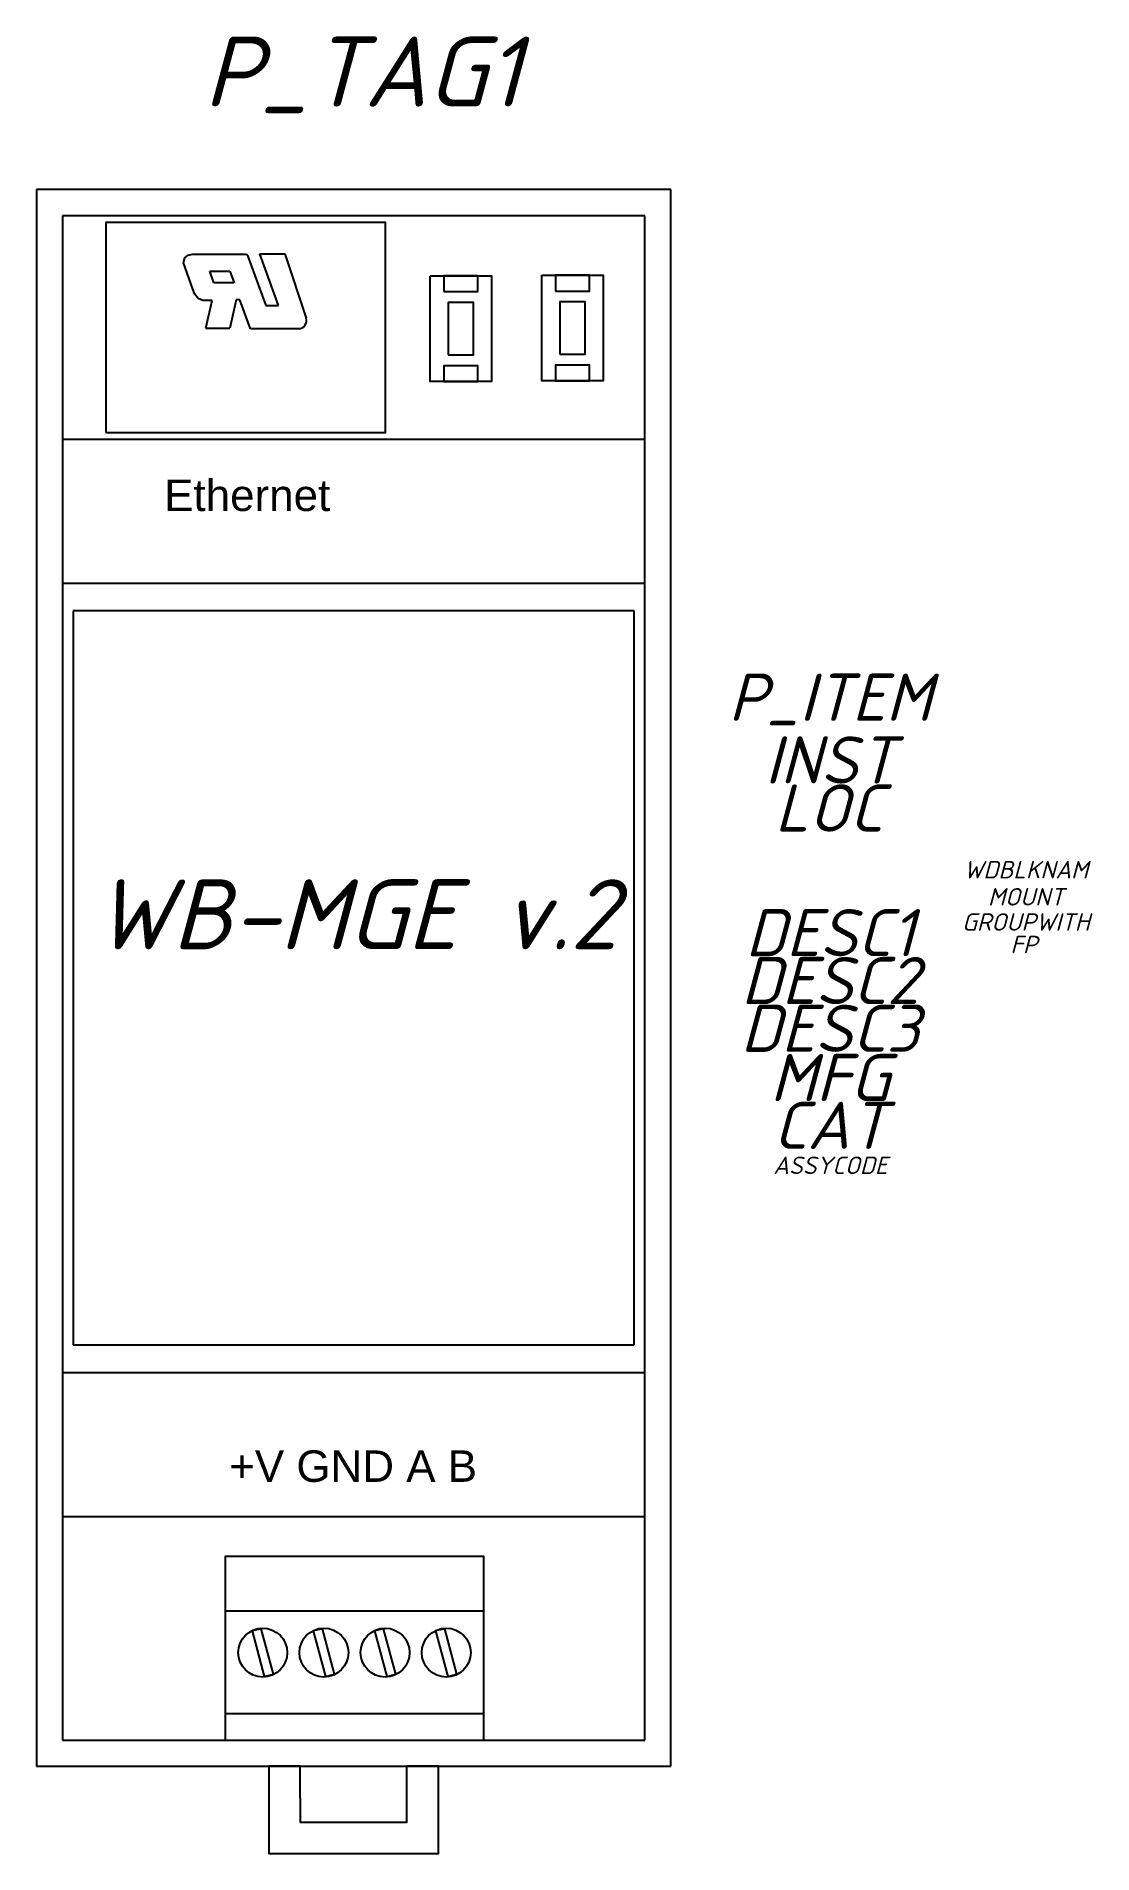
# Model space of a CAD drawing. Header units: millimetres. Extents: x 0 to 60, y -19 to 85.
import ezdxf
from ezdxf.enums import TextEntityAlignment as Align

# ---------------------------------------------------------------- set-up
doc = ezdxf.new("R2010")
doc.units = ezdxf.units.MM
doc.header["$LTSCALE"] = 6
doc.layers.add('Винты', color=8, linetype='Continuous')
doc.layers.add('Клеммники', color=125, linetype='Continuous')
doc.styles.add('WD_IEC', font='isocpeui.ttf', dxfattribs={"height": 2.5})
doc.styles.add('Подписи к клеммникам', font='arial.ttf', dxfattribs={"height": 1.8})

# ---------------------------------------------------------------- blocks, each defined once
blk = doc.blocks.new('*U0')
at = {"layer": 'Винты'}
blk.add_lwpolyline([(0.09, -1.37), (0.61, -1.24), (-0.09, 1.37), (-0.61, 1.24)], close=True, dxfattribs=at)
blk.add_circle((0, 0), 1.4, dxfattribs=at)
blk = doc.blocks.new('*U1')
at = {"layer": 'Клеммники', "color": 0, "linetype": 'ByBlock', "lineweight": -2, "transparency": 16777216}
for p in [(0, 0), (3.5, 0), (7, 0), (10.5, 0)]:
    blk.add_blockref('*U0', p, dxfattribs=at)

msp = doc.modelspace()

# ---------------------------------------------------------------- linework, layer by layer
for p, q in [((36.3, 75.91), (0, 75.91)), ((0, 75.91), (0, -14.29)), ((36.3, -14.29), (36.3, 75.91)), ((34.8, 74.41), (1.5, 74.41)), ((1.5, 74.41), (1.5, -12.79)), ((34.8, -12.79), (34.8, 74.41)), ((8.41, 71.71), (8.5, 72.01)), ((8.5, 72.01), (8.68, 72.15)), ((8.68, 72.15), (8.95, 72.22)), ((8.95, 72.22), (11.97, 72.22)), ((11.97, 72.22), (12.05, 72.19)), ((12.05, 72.19), (12.07, 72.14)), ((12.07, 72.14), (13.12, 69.28)), ((12.76, 72.24), (14.22, 72.24)), ((13.85, 69.28), (12.78, 72.24)), ((14.22, 72.24), (15.44, 68.55)), ((9.04, 69.94), (8.41, 71.71)), ((9.93, 71.25), (11.06, 71.25)), ((10.16, 70.57), (9.93, 71.25)), ((11.06, 71.25), (11.31, 70.57)), ((9.25, 69.67), (9.04, 69.94)), ((9.53, 69.57), (9.25, 69.67)), ((11.31, 70.57), (10.16, 70.57)), ((10.06, 69.57), (9.53, 69.57)), ((9.7, 67.98), (10.06, 69.57)), ((11.43, 69.6), (11.07, 67.98)), ((11.64, 69.6), (11.43, 69.6)), ((12.26, 67.95), (11.64, 69.6)), ((13.12, 69.28), (13.85, 69.28)), ((9.7, 67.98), (11.07, 67.98)), ((15, 67.95), (12.26, 67.95)), ((0, 61.62), (0, 61.62)), ((0, 61.62), (0, 0)), ((34.8, 61.62), (1.5, 61.62)), ((36.3, 0), (36.3, 61.62)), ((0, 53.38), (0, 53.38)), ((34.8, 53.38), (1.5, 53.38)), ((34.2, 51.81), (2.1, 51.81)), ((2.1, 51.81), (2.1, 9.81)), ((34.2, 9.81), (34.2, 51.81)), ((2.1, 9.81), (34.2, 9.81)), ((1.5, 8.24), (34.8, 8.24)), ((1.5, 0), (34.8, 0)), ((10.8, -2.29), (10.8, -2.29)), ((1.5, -12.79), (34.8, -12.79)), ((0, -14.29), (36.3, -14.29)), ((15.1, -16.09), (15.1, -14.29)), ((21.2, -16.09), (21.2, -14.29))]:
    msp.add_line(p, q)
for points in [[(3.97, 62.02), (19.97, 62.02), (19.97, 74.02), (3.97, 74.02)], [(22.53, 70.98), (26.04, 70.98), (26.04, 64.93), (22.53, 64.93)], [(23.31, 70.07), (25.26, 70.07), (25.26, 70.98), (23.31, 70.98)], [(28.91, 71.01), (32.42, 71.01), (32.42, 64.96), (28.91, 64.96)], [(29.69, 70.1), (31.64, 70.1), (31.64, 71.01), (29.69, 71.01)], [(23.55, 66.45), (25.01, 66.45), (25.01, 69.45), (23.55, 69.45)], [(29.94, 66.49), (31.4, 66.49), (31.4, 69.49), (29.94, 69.49)], [(23.31, 64.93), (25.26, 64.93), (25.26, 65.83), (23.31, 65.83)], [(29.69, 64.96), (31.64, 64.96), (31.64, 65.87), (29.69, 65.87)], [(10.8, -12.79), (25.6, -12.79), (25.6, -2.29), (10.8, -2.29)], [(10.8, -5.39), (25.6, -5.39), (25.6, -2.29), (10.8, -2.29)], [(10.8, -12.79), (25.6, -12.79), (25.6, -11.29), (10.8, -11.29)]]:
    msp.add_lwpolyline(points, close=True)
for points in [[(15.1, -14.29), (13.3, -14.29), (13.3, -19.29), (23, -19.29), (23, -14.29), (21.2, -14.29)], [(15.1, -16.09), (15.1, -17.49), (21.2, -17.49), (21.2, -16.09)]]:
    msp.add_lwpolyline(points)
msp.add_arc((15, 68.41), 0.455, 269.6748, 18.2091)

# ---------------------------------------------------------------- block references
msp.add_blockref('*U1', (12.95, -7.79))

# ---------------------------------------------------------------- texts
at = {"style": 'Подписи к клеммникам'}
for s, p in [('Ethernet', (7.31, 57.52)), ('+V GND A B', (11.03, 1.98))]:
    msp.add_text(s, height=1.8, dxfattribs=at).set_placement(p)
at = {"insert": (3.3, 36.45), "char_height": 4, "attachment_point": 1, "style": 'WD_IEC'}
msp.add_mtext_dynamic_manual_height_columns('WB-MGE v.2', width=30.005, gutter_width=12.5, heights=[0], dxfattribs=at)
at = {"style": 'WD_IEC'}
for tag, height, p in [('P_TAG1', 4, (18.66, 80.66)), ('DESC1', 2.7, (45.4, 32.05)), ('DESC2', 2.7, (45.4, 29.31)), ('DESC3', 2.7, (45.4, 26.58))]:
    msp.add_attdef(tag, text='', height=height, dxfattribs=at).set_placement(p, align=Align.CENTER)
for tag, text, height, flags, p in [('P_ITEM', '', 2.7, 1, (45.4, 45.52)), ('INST', '', 2.7, 1, (45.4, 41.93)), ('LOC', '', 2.7, 1, (45.34, 39.18)), ('WDBLKNAM', 'AM', 1, 1, (56.61, 36.5)), ('MOUNT', '', 1, 1, (56.61, 34.95)), ('GROUPWITH', '', 1, 1, (56.61, 33.51)), ('FP', '', 1, 1, (56.49, 32.22)), ('MFG', '', 2.7, 1, (45.4, 23.76)), ('CAT', '', 2.7, 1, (45.4, 21.03)), ('ASSYCODE', '', 1, 9, (45.42, 19.59))]:
    msp.add_attdef(tag, text=text, height=height, dxfattribs=dict(at, flags=flags)).set_placement(p, align=Align.CENTER)

doc.saveas('drawing.dxf')
